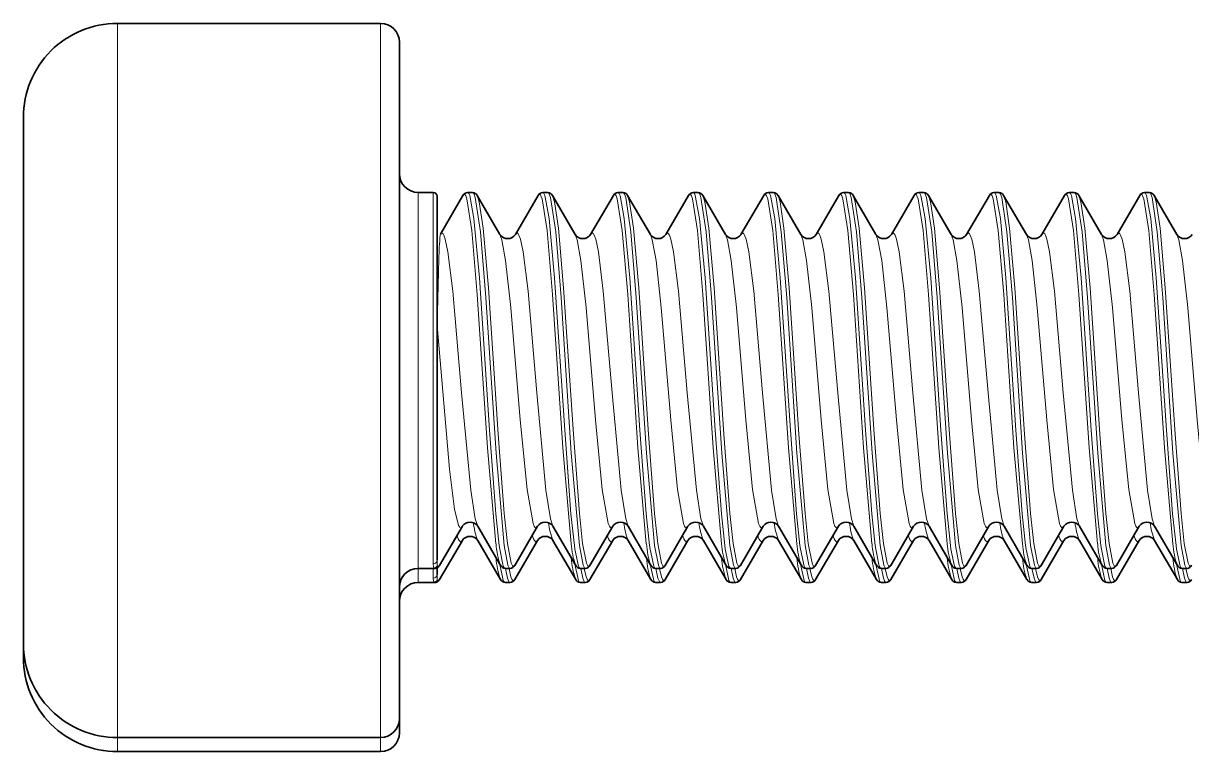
# Model space of a CAD drawing. Extents: x 386 to 1090, y 188 to 736.
# Drawn here: x 543.81 to 550.02, y 433.02 to 436.9 of the extents above; entities that cross this region are included whole.
import ezdxf

# ---------------------------------------------------------------- set-up
doc = ezdxf.new("R2010")
doc.units = 0

msp = doc.modelspace()

# ---------------------------------------------------------------- linework, layer by layer
at = {"color": 7, "lineweight": 13, "ltscale": 0.089185}
for p, q in [((544.3114, 436.9), (544.3114, 433.3326)), ((545.7114, 436.9), (545.7114, 433.3326))]:
    msp.add_line(p, q, dxfattribs=at)
at = {"color": 7, "lineweight": 35, "ltscale": 0.035001}
for p, q in [((545.7114, 436.9), (544.3114, 436.9)), ((545.7114, 433.1), (544.3114, 433.1)), ((545.7114, 433.0248), (544.3114, 433.0248))]:
    msp.add_line(p, q, dxfattribs=at)
at = {"color": 7, "lineweight": 35, "ltscale": 0.084491}
msp.add_line((545.8114, 436.8), (545.8114, 433.4203), dxfattribs=at)
at = {"color": 7, "lineweight": 35, "ltscale": 0.065715}
msp.add_line((543.8114, 436.4), (543.8114, 433.7714), dxfattribs=at)
at = {"color": 7, "lineweight": 13, "ltscale": 0.04694}
for p, q in [((545.9114, 436), (545.9114, 434.1224)), ((545.9914, 436), (545.9914, 434.1224))]:
    msp.add_line(p, q, dxfattribs=at)
at = {"color": 7, "lineweight": 35, "ltscale": 0.001999}
msp.add_line((545.9914, 436), (545.9114, 436), dxfattribs=at)
at = {"color": 7, "lineweight": 35, "ltscale": 0.046001}
msp.add_line((546.0114, 435.98), (546.0114, 434.14), dxfattribs=at)
at = {"color": 7, "lineweight": 35, "ltscale": 0.005928}
msp.add_line((546.1493, 435.9839), (546.03, 435.7789), dxfattribs=at)
at = {"color": 7, "lineweight": 35, "ltscale": 0.000671387}
for p, q in [((546.2006, 436), (546.1737, 436)), ((546.6006, 436), (546.5737, 436)), ((547.4006, 436), (547.3737, 436)), ((548.2006, 436), (548.1737, 436)), ((548.6006, 436), (548.5737, 436)), ((549.4006, 436), (549.3737, 436)), ((546.4006, 434), (546.3737, 434)), ((547.2006, 434), (547.1737, 434)), ((547.6006, 434), (547.5737, 434)), ((548.4006, 434), (548.3737, 434)), ((549.2006, 434), (549.1737, 434)), ((549.6006, 434), (549.5737, 434)), ((546.4006, 433.9248), (546.3737, 433.9248)), ((547.2006, 433.9248), (547.1737, 433.9248)), ((547.6006, 433.9248), (547.5737, 433.9248)), ((548.4006, 433.9248), (548.3737, 433.9248)), ((549.2006, 433.9248), (549.1737, 433.9248)), ((549.6006, 433.9248), (549.5737, 433.9248))]:
    msp.add_line(p, q, dxfattribs=at)
at = {"color": 7, "lineweight": 35, "ltscale": 0.006018}
for p, q in [((546.225, 435.9839), (546.3461, 435.7758)), ((546.5493, 435.9839), (546.4282, 435.7758)), ((547.7493, 435.9839), (547.6282, 435.7758)), ((548.225, 435.9839), (548.3461, 435.7758)), ((548.5493, 435.9839), (548.4282, 435.7758)), ((549.7493, 435.9839), (549.6282, 435.7758)), ((546.7493, 434.0161), (546.6282, 434.2242)), ((547.225, 434.0161), (547.3461, 434.2242)), ((547.5493, 434.0161), (547.4282, 434.2242)), ((548.7493, 434.0161), (548.6282, 434.2242)), ((549.225, 434.0161), (549.3461, 434.2242)), ((549.5493, 434.0161), (549.4282, 434.2242)), ((546.025, 433.9409), (546.1461, 434.1489)), ((546.425, 433.9409), (546.546, 434.1489)), ((546.7493, 433.9409), (546.6282, 434.1489)), ((546.825, 433.9409), (546.946, 434.1489)), ((547.5493, 433.9409), (547.4282, 434.1489)), ((547.625, 433.9409), (547.746, 434.1489)), ((548.025, 433.9409), (548.1461, 434.1489)), ((548.425, 433.9409), (548.546, 434.1489)), ((548.7493, 433.9409), (548.6282, 434.1489)), ((548.825, 433.9409), (548.946, 434.1489)), ((549.5493, 433.9409), (549.4282, 434.1489)), ((549.625, 433.9409), (549.746, 434.1489))]:
    msp.add_line(p, q, dxfattribs=at)
at = {"color": 7, "lineweight": 35, "ltscale": 0.006017}
for p, q in [((546.625, 435.9839), (546.746, 435.7758)), ((546.9493, 435.9839), (546.8282, 435.7758)), ((547.025, 435.9839), (547.1461, 435.7758)), ((547.3493, 435.9839), (547.2283, 435.7758)), ((547.425, 435.9839), (547.546, 435.7758)), ((547.825, 435.9839), (547.946, 435.7758)), ((548.1493, 435.9839), (548.0283, 435.7758)), ((548.625, 435.9839), (548.746, 435.7758)), ((548.9493, 435.9839), (548.8282, 435.7758)), ((549.025, 435.9839), (549.1461, 435.7758)), ((549.3493, 435.9839), (549.2283, 435.7758)), ((549.425, 435.9839), (549.546, 435.7758)), ((549.825, 435.9839), (549.946, 435.7758)), ((546.025, 434.0161), (546.1461, 434.2242)), ((546.3493, 434.0161), (546.2283, 434.2242)), ((546.425, 434.0161), (546.546, 434.2242)), ((546.825, 434.0161), (546.946, 434.2242)), ((547.1493, 434.0161), (547.0283, 434.2242)), ((547.625, 434.0161), (547.746, 434.2242)), ((547.9493, 434.0161), (547.8282, 434.2242)), ((548.025, 434.0161), (548.1461, 434.2242)), ((548.3493, 434.0161), (548.2283, 434.2242)), ((548.425, 434.0161), (548.546, 434.2242)), ((548.825, 434.0161), (548.946, 434.2242)), ((549.1493, 434.0161), (549.0283, 434.2242)), ((549.625, 434.0161), (549.746, 434.2242)), ((549.9493, 434.0161), (549.8282, 434.2242)), ((546.3493, 433.9409), (546.2283, 434.1489)), ((547.1493, 433.9409), (547.0283, 434.1489)), ((547.9493, 433.9409), (547.8282, 434.1489)), ((548.3493, 433.9409), (548.2283, 434.1489)), ((549.1493, 433.9409), (549.0283, 434.1489)), ((549.9493, 433.9409), (549.8282, 434.1489))]:
    msp.add_line(p, q, dxfattribs=at)
at = {"color": 7, "lineweight": 35, "ltscale": 0.000669861}
for p, q in [((547.0005, 436), (546.9738, 436)), ((547.8005, 436), (547.7737, 436)), ((549.0005, 436), (548.9738, 436)), ((549.8005, 436), (549.7737, 436)), ((546.8005, 434), (546.7737, 434)), ((548.0005, 434), (547.9738, 434)), ((548.8005, 434), (548.7737, 434)), ((550.0005, 434), (549.9738, 434)), ((546.8005, 433.9248), (546.7737, 433.9248)), ((548.0005, 433.9248), (547.9738, 433.9248)), ((548.8005, 433.9248), (548.7737, 433.9248)), ((550.0005, 433.9248), (549.9738, 433.9248))]:
    msp.add_line(p, q, dxfattribs=at)
at = {"color": 7, "lineweight": 13, "ltscale": 0.000165837}
msp.add_line((546.03, 435.7786), (546.0286, 435.7722), dxfattribs=at)
at = {"color": 7, "lineweight": 13, "ltscale": 0.008883}
msp.add_line((546.0214, 435.6479), (546.0128, 435.2927), dxfattribs=at)
at = {"color": 7, "lineweight": 13, "ltscale": 7.09985e-05}
msp.add_line((546.0128, 435.2927), (546.0114, 435.2952), dxfattribs=at)
at = {"color": 7, "lineweight": 13, "ltscale": 0.031986}
msp.add_line((546.0128, 435.2927), (546.0128, 434.0133), dxfattribs=at)
at = {"color": 7, "lineweight": 35, "ltscale": 0.006019}
for p, q in [((547.225, 433.9409), (547.3461, 434.1489)), ((549.225, 433.9409), (549.3461, 434.1489))]:
    msp.add_line(p, q, dxfattribs=at)
at = {"color": 7, "lineweight": 13, "ltscale": 0.00306}
msp.add_line((545.9114, 434.1224), (545.9114, 434), dxfattribs=at)
at = {"color": 7, "lineweight": 13, "ltscale": 0.002471}
msp.add_line((545.9914, 434.1224), (545.9914, 434.0236), dxfattribs=at)
at = {"color": 7, "lineweight": 35, "ltscale": 0.002422}
msp.add_line((546.0114, 434.14), (546.0114, 434.0431), dxfattribs=at)
at = {"color": 7, "lineweight": 35, "ltscale": 0.000547791}
msp.add_line((546.0114, 434.0647), (546.0114, 434.0428), dxfattribs=at)
at = {"color": 7, "lineweight": 13, "ltscale": 0.000746147}
for p, q in [((546.0128, 434.0133), (546.0114, 434.0431)), ((546.0128, 433.938), (546.0114, 433.9679))]:
    msp.add_line(p, q, dxfattribs=at)
at = {"color": 7, "lineweight": 13, "ltscale": 0.001881}
for p, q in [((545.9114, 434), (545.9114, 433.9248)), ((544.3114, 433.1), (544.3114, 433.0248)), ((545.7114, 433.1), (545.7114, 433.0248))]:
    msp.add_line(p, q, dxfattribs=at)
at = {"color": 7, "lineweight": 35, "ltscale": 0.002228}
for p, q in [((546.0005, 434), (545.9114, 434)), ((546.0005, 433.9248), (545.9114, 433.9248))]:
    msp.add_line(p, q, dxfattribs=at)
at = {"color": 7, "lineweight": 13, "ltscale": 0.001293}
msp.add_line((545.9914, 434.0001), (545.9914, 433.9483), dxfattribs=at)
at = {"color": 7, "lineweight": 13, "ltscale": 0.000151149}
for p, q in [((546.0006, 434), (545.9955, 434.0032)), ((546.0006, 433.9248), (545.9955, 433.928))]:
    msp.add_line(p, q, dxfattribs=at)
at = {"color": 7, "lineweight": 35, "ltscale": 0.000867462}
msp.add_line((546.0114, 434.0026), (546.0114, 433.9679), dxfattribs=at)
at = {"color": 7, "lineweight": 13, "ltscale": 0.000153252}
for p, q in [((546.0128, 434.0133), (546.0179, 434.01)), ((546.0128, 433.938), (546.0179, 433.9348))]:
    msp.add_line(p, q, dxfattribs=at)
at = {"color": 7, "lineweight": 13, "ltscale": 0.001628}
msp.add_line((546.0128, 434.0032), (546.0128, 433.938), dxfattribs=at)
at = {"color": 7, "lineweight": 13, "ltscale": 2.83932e-05}
msp.add_line((546.0145, 434.0056), (546.0155, 434.005), dxfattribs=at)
at = {"color": 7, "lineweight": 35, "ltscale": 0.000365187}
msp.add_line((546.0155, 434.005), (546.025, 434.0161), dxfattribs=at)
at = {"color": 7, "lineweight": 13, "ltscale": 2.80114e-05}
msp.add_line((546.0145, 433.9304), (546.0155, 433.9298), dxfattribs=at)
at = {"color": 7, "lineweight": 35, "ltscale": 0.000364608}
msp.add_line((546.0155, 433.9298), (546.025, 433.9409), dxfattribs=at)
at = {"color": 7, "lineweight": 35, "ltscale": 0.004285}
for p, q in [((543.8114, 433.7714), (543.8114, 433.6)), ((543.8114, 433.6962), (543.8114, 433.5248))]:
    msp.add_line(p, q, dxfattribs=at)
at = {"color": 7, "lineweight": 35, "ltscale": 0.005508}
msp.add_line((545.8114, 433.4203), (545.8114, 433.2), dxfattribs=at)
at = {"color": 7, "lineweight": 13, "ltscale": 0.005814}
for p, q in [((544.3114, 433.3326), (544.3114, 433.1)), ((545.7114, 433.3326), (545.7114, 433.1))]:
    msp.add_line(p, q, dxfattribs=at)
at = {"color": 7, "lineweight": 35, "ltscale": 0.001862}
msp.add_line((545.8114, 433.1992), (545.8114, 433.1248), dxfattribs=at)
at = {"color": 7, "lineweight": 13}
for points in [[(546.1564, 435.99), (546.1579, 435.9897), (546.161, 435.9874), (546.1641, 435.9827), (546.1702, 435.9667), (546.1967, 435.798), (546.2257, 435.4581), (546.28, 434.6406), (546.3246, 434.1307)], [(546.1736, 436), (546.1749, 435.9998), (546.1776, 435.9982), (546.1801, 435.995), (546.1852, 435.9836), (546.2077, 435.861), (546.237, 435.5455), (546.2908, 434.7347), (546.324, 434.2903), (546.3419, 434.1224)], [(546.2006, 436), (546.2023, 435.9997), (546.2054, 435.997), (546.2087, 435.9919), (546.215, 435.9742), (546.2426, 435.7905), (546.2715, 435.4407), (546.3259, 434.6133), (546.3687, 434.1224)], [(546.225, 435.9839), (546.2359, 435.9508), (546.2569, 435.8104), (546.2847, 435.4929), (546.3365, 434.7146), (546.3687, 434.2917), (546.386, 434.1317)], [(546.5564, 435.99), (546.5579, 435.9897), (546.561, 435.9874), (546.5641, 435.9827), (546.5702, 435.9667), (546.5967, 435.798), (546.6257, 435.4581), (546.6801, 434.6406), (546.7246, 434.1307)], [(546.5737, 436), (546.575, 435.9998), (546.5775, 435.9982), (546.5801, 435.995), (546.5853, 435.9836), (546.6077, 435.861), (546.637, 435.5455), (546.6909, 434.7347), (546.724, 434.2903), (546.7419, 434.1224)], [(546.6006, 436), (546.6022, 435.9997), (546.6055, 435.997), (546.6086, 435.9919), (546.6151, 435.9742), (546.6425, 435.7905), (546.6715, 435.4407), (546.7258, 434.6133), (546.7687, 434.1224)], [(546.625, 435.9839), (546.6359, 435.9508), (546.6569, 435.8104), (546.6848, 435.4929), (546.7366, 434.7146), (546.7687, 434.2917), (546.786, 434.1317)], [(546.9564, 435.99), (546.9579, 435.9897), (546.961, 435.9874), (546.9641, 435.9827), (546.9702, 435.9667), (546.9967, 435.798), (547.0258, 435.4581), (547.08, 434.6406), (547.1246, 434.1307)], [(546.9736, 436), (546.975, 435.9998), (546.9775, 435.9982), (546.9801, 435.995), (546.9852, 435.9836), (547.0077, 435.861), (547.037, 435.5455), (547.0908, 434.7347), (547.124, 434.2903), (547.1419, 434.1224)], [(547.0006, 436), (547.0023, 435.9997), (547.0055, 435.997), (547.0087, 435.9919), (547.0151, 435.9742), (547.0425, 435.7905), (547.0715, 435.4407), (547.1259, 434.6133), (547.1688, 434.1224)], [(547.025, 435.9839), (547.0359, 435.9508), (547.0569, 435.8104), (547.0848, 435.4929), (547.1365, 434.7146), (547.1687, 434.2917), (547.186, 434.1317)], [(547.3564, 435.99), (547.3579, 435.9897), (547.361, 435.9874), (547.3641, 435.9827), (547.3702, 435.9667), (547.3967, 435.798), (547.4257, 435.4581), (547.48, 434.6406), (547.5246, 434.1307)], [(547.3737, 436), (547.3749, 435.9998), (547.3776, 435.9982), (547.3801, 435.995), (547.3853, 435.9836), (547.4077, 435.861), (547.437, 435.5455), (547.4908, 434.7347), (547.524, 434.2903), (547.5419, 434.1224)], [(547.4006, 436), (547.4022, 435.9997), (547.4055, 435.997), (547.4087, 435.9919), (547.415, 435.9742), (547.4425, 435.7905), (547.4715, 435.4407), (547.5259, 434.6133), (547.5687, 434.1224)], [(547.425, 435.9839), (547.4359, 435.9508), (547.4569, 435.8104), (547.4847, 435.4929), (547.5366, 434.7146), (547.5687, 434.2917), (547.5861, 434.1317)], [(547.7563, 435.99), (547.7579, 435.9897), (547.761, 435.9874), (547.7641, 435.9827), (547.7702, 435.9667), (547.7967, 435.798), (547.8257, 435.4581), (547.88, 434.6406), (547.9246, 434.1307)], [(547.7737, 436), (547.775, 435.9998), (547.7775, 435.9982), (547.7802, 435.995), (547.7853, 435.9836), (547.8077, 435.861), (547.837, 435.5455), (547.8908, 434.7347), (547.924, 434.2903), (547.9419, 434.1224)], [(547.8007, 436), (547.8022, 435.9997), (547.8055, 435.997), (547.8087, 435.9919), (547.8151, 435.9742), (547.8425, 435.7905), (547.8715, 435.4407), (547.9258, 434.6133), (547.9688, 434.1224)], [(547.825, 435.9839), (547.8359, 435.9508), (547.8569, 435.8104), (547.8848, 435.4929), (547.9365, 434.7146), (547.9687, 434.2917), (547.986, 434.1317)], [(548.1564, 435.99), (548.1579, 435.9897), (548.161, 435.9874), (548.1641, 435.9827), (548.1702, 435.9667), (548.1967, 435.798), (548.2257, 435.4581), (548.28, 434.6406), (548.3246, 434.1307)], [(548.1736, 436), (548.1749, 435.9998), (548.1776, 435.9982), (548.1801, 435.995), (548.1852, 435.9836), (548.2077, 435.861), (548.237, 435.5455), (548.2908, 434.7347), (548.324, 434.2903), (548.3419, 434.1224)], [(548.2006, 436), (548.2023, 435.9997), (548.2054, 435.997), (548.2087, 435.9919), (548.215, 435.9742), (548.2426, 435.7905), (548.2715, 435.4407), (548.3259, 434.6133), (548.3687, 434.1224)], [(548.225, 435.9839), (548.2359, 435.9508), (548.2569, 435.8104), (548.2847, 435.4929), (548.3365, 434.7146), (548.3687, 434.2917), (548.386, 434.1317)], [(548.5564, 435.99), (548.5579, 435.9897), (548.561, 435.9874), (548.5641, 435.9827), (548.5702, 435.9667), (548.5967, 435.798), (548.6257, 435.4581), (548.6801, 434.6406), (548.7246, 434.1307)], [(548.5737, 436), (548.575, 435.9998), (548.5775, 435.9982), (548.5801, 435.995), (548.5853, 435.9836), (548.6077, 435.861), (548.637, 435.5455), (548.6909, 434.7347), (548.724, 434.2903), (548.7419, 434.1224)], [(548.6006, 436), (548.6022, 435.9997), (548.6055, 435.997), (548.6086, 435.9919), (548.6151, 435.9742), (548.6425, 435.7905), (548.6715, 435.4407), (548.7258, 434.6133), (548.7687, 434.1224)], [(548.625, 435.9839), (548.6359, 435.9508), (548.6569, 435.8104), (548.6848, 435.4929), (548.7366, 434.7146), (548.7687, 434.2917), (548.786, 434.1317)], [(548.9564, 435.99), (548.9579, 435.9897), (548.961, 435.9874), (548.9641, 435.9827), (548.9702, 435.9667), (548.9967, 435.798), (549.0258, 435.4581), (549.08, 434.6406), (549.1246, 434.1307)], [(548.9736, 436), (548.975, 435.9998), (548.9775, 435.9982), (548.9801, 435.995), (548.9852, 435.9836), (549.0077, 435.861), (549.037, 435.5455), (549.0908, 434.7347), (549.124, 434.2903), (549.1419, 434.1224)], [(549.0006, 436), (549.0023, 435.9997), (549.0055, 435.997), (549.0087, 435.9919), (549.0151, 435.9742), (549.0425, 435.7905), (549.0715, 435.4407), (549.1259, 434.6133), (549.1688, 434.1224)], [(549.025, 435.9839), (549.0359, 435.9508), (549.0569, 435.8104), (549.0848, 435.4929), (549.1365, 434.7146), (549.1687, 434.2917), (549.186, 434.1317)], [(549.3564, 435.99), (549.3579, 435.9897), (549.361, 435.9874), (549.3641, 435.9827), (549.3702, 435.9667), (549.3967, 435.798), (549.4257, 435.4581), (549.48, 434.6406), (549.5246, 434.1307)], [(549.3737, 436), (549.3749, 435.9998), (549.3776, 435.9982), (549.3801, 435.995), (549.3853, 435.9836), (549.4077, 435.861), (549.437, 435.5455), (549.4908, 434.7347), (549.524, 434.2903), (549.5419, 434.1224)], [(549.4006, 436), (549.4022, 435.9997), (549.4055, 435.997), (549.4087, 435.9919), (549.415, 435.9742), (549.4425, 435.7905), (549.4715, 435.4407), (549.5259, 434.6133), (549.5687, 434.1224)], [(549.425, 435.9839), (549.4359, 435.9508), (549.4569, 435.8104), (549.4847, 435.4929), (549.5366, 434.7146), (549.5687, 434.2917), (549.5861, 434.1317)], [(549.7563, 435.99), (549.7579, 435.9897), (549.761, 435.9874), (549.7641, 435.9827), (549.7702, 435.9667), (549.7967, 435.798), (549.8257, 435.4581), (549.88, 434.6406), (549.9246, 434.1307)], [(549.7737, 436), (549.775, 435.9998), (549.7775, 435.9982), (549.7802, 435.995), (549.7853, 435.9836), (549.8077, 435.861), (549.837, 435.5455), (549.8908, 434.7347), (549.924, 434.2903), (549.9419, 434.1224)], [(549.8007, 436), (549.8022, 435.9997), (549.8055, 435.997), (549.8087, 435.9919), (549.8151, 435.9742), (549.8425, 435.7905), (549.8715, 435.4407), (549.9258, 434.6133), (549.9688, 434.1224)], [(549.825, 435.9839), (549.8359, 435.9508), (549.8569, 435.8104), (549.8848, 435.4929), (549.9365, 434.7146), (549.9687, 434.2917), (549.986, 434.1317)], [(546.2283, 434.2242), (546.2151, 434.2628), (546.1908, 434.4155), (546.1425, 434.9339), (546.0956, 435.4755), (546.0696, 435.6839), (546.0554, 435.7516), (546.0474, 435.7734), (546.0433, 435.7798), (546.0392, 435.7831), (546.0372, 435.7835)], [(546.5372, 434.2165), (546.5341, 434.2174), (546.5321, 434.219), (546.528, 434.2245), (546.522, 434.2386), (546.4902, 434.4196), (546.4545, 434.7896), (546.4042, 435.3874), (546.3765, 435.6383), (546.3566, 435.7473), (546.3461, 435.7758)], [(546.6282, 434.2242), (546.6151, 434.2628), (546.5908, 434.4155), (546.5425, 434.9339), (546.4956, 435.4755), (546.4696, 435.6839), (546.4554, 435.7516), (546.4474, 435.7734), (546.4433, 435.7798), (546.4392, 435.7831), (546.4371, 435.7835)], [(546.9371, 434.2165), (546.9341, 434.2174), (546.9321, 434.219), (546.928, 434.2245), (546.922, 434.2386), (546.8903, 434.4196), (546.8545, 434.7896), (546.8042, 435.3874), (546.7766, 435.6383), (546.7566, 435.7473), (546.746, 435.7758)], [(547.0283, 434.2242), (547.0151, 434.2628), (546.9908, 434.4155), (546.9425, 434.9339), (546.8956, 435.4755), (546.8696, 435.6839), (546.8553, 435.7516), (546.8474, 435.7734), (546.8433, 435.7798), (546.8392, 435.7831), (546.8372, 435.7835)], [(547.3372, 434.2165), (547.3341, 434.2174), (547.3321, 434.219), (547.328, 434.2245), (547.322, 434.2386), (547.2903, 434.4196), (547.2545, 434.7896), (547.2042, 435.3874), (547.1765, 435.6383), (547.1566, 435.7473), (547.1461, 435.7758)], [(547.4282, 434.2242), (547.4152, 434.2628), (547.3907, 434.4155), (547.3425, 434.9339), (547.2957, 435.4755), (547.2696, 435.6839), (547.2554, 435.7516), (547.2474, 435.7734), (547.2433, 435.7798), (547.2392, 435.7831), (547.2372, 435.7835)], [(547.7372, 434.2165), (547.7341, 434.2174), (547.7321, 434.219), (547.728, 434.2245), (547.722, 434.2386), (547.6902, 434.4196), (547.6545, 434.7896), (547.6042, 435.3874), (547.5765, 435.6383), (547.5566, 435.7473), (547.546, 435.7758)], [(547.8282, 434.2242), (547.8151, 434.2628), (547.7908, 434.4155), (547.7426, 434.9339), (547.6956, 435.4755), (547.6696, 435.6839), (547.6554, 435.7516), (547.6473, 435.7734), (547.6433, 435.7798), (547.6392, 435.7831), (547.6371, 435.7835)], [(548.1371, 434.2165), (548.1341, 434.2174), (548.1321, 434.219), (548.1281, 434.2245), (548.122, 434.2386), (548.0903, 434.4196), (548.0544, 434.7896), (548.0042, 435.3874), (547.9766, 435.6383), (547.9566, 435.7473), (547.946, 435.7758)], [(548.2283, 434.2242), (548.2151, 434.2628), (548.1908, 434.4155), (548.1425, 434.9339), (548.0956, 435.4755), (548.0696, 435.6839), (548.0554, 435.7516), (548.0474, 435.7734), (548.0433, 435.7798), (548.0392, 435.7831), (548.0372, 435.7835)], [(548.5372, 434.2165), (548.5341, 434.2174), (548.5321, 434.219), (548.528, 434.2245), (548.522, 434.2386), (548.4902, 434.4196), (548.4545, 434.7896), (548.4042, 435.3874), (548.3765, 435.6383), (548.3566, 435.7473), (548.3461, 435.7758)], [(548.6282, 434.2242), (548.6151, 434.2628), (548.5908, 434.4155), (548.5425, 434.9339), (548.4956, 435.4755), (548.4696, 435.6839), (548.4554, 435.7516), (548.4474, 435.7734), (548.4433, 435.7798), (548.4392, 435.7831), (548.4371, 435.7835)], [(548.9371, 434.2165), (548.9341, 434.2174), (548.9321, 434.219), (548.928, 434.2245), (548.922, 434.2386), (548.8903, 434.4196), (548.8545, 434.7896), (548.8042, 435.3874), (548.7766, 435.6383), (548.7566, 435.7473), (548.746, 435.7758)], [(549.0283, 434.2242), (549.0151, 434.2628), (548.9908, 434.4155), (548.9425, 434.9339), (548.8956, 435.4755), (548.8696, 435.6839), (548.8553, 435.7516), (548.8474, 435.7734), (548.8433, 435.7798), (548.8392, 435.7831), (548.8372, 435.7835)], [(549.3372, 434.2165), (549.3341, 434.2174), (549.3321, 434.219), (549.328, 434.2245), (549.322, 434.2386), (549.2903, 434.4196), (549.2545, 434.7896), (549.2042, 435.3874), (549.1765, 435.6383), (549.1566, 435.7473), (549.1461, 435.7758)], [(549.4282, 434.2242), (549.4152, 434.2628), (549.3907, 434.4155), (549.3425, 434.9339), (549.2957, 435.4755), (549.2696, 435.6839), (549.2554, 435.7516), (549.2474, 435.7734), (549.2433, 435.7798), (549.2392, 435.7831), (549.2372, 435.7835)], [(549.7372, 434.2165), (549.7341, 434.2174), (549.7321, 434.219), (549.728, 434.2245), (549.722, 434.2386), (549.6902, 434.4196), (549.6545, 434.7896), (549.6042, 435.3874), (549.5765, 435.6383), (549.5566, 435.7473), (549.546, 435.7758)], [(549.8282, 434.2242), (549.8151, 434.2628), (549.7908, 434.4155), (549.7426, 434.9339), (549.6956, 435.4755), (549.6696, 435.6839), (549.6554, 435.7516), (549.6473, 435.7734), (549.6433, 435.7798), (549.6392, 435.7831), (549.6371, 435.7835)], [(550.1371, 434.2165), (550.1341, 434.2174), (550.1321, 434.219), (550.1281, 434.2245), (550.122, 434.2386), (550.0903, 434.4196), (550.0544, 434.7896), (550.0042, 435.3874), (549.9766, 435.6383), (549.9566, 435.7473), (549.946, 435.7758)], [(546.1371, 434.2165), (546.1334, 434.2178), (546.131, 434.2202), (546.126, 434.2284), (546.1047, 434.3157), (546.0784, 434.5276), (546.0128, 435.2927)], [(546.3737, 434), (546.3726, 434.0002), (546.3704, 434.0014), (546.3682, 434.0038), (546.3639, 434.012), (546.3448, 434.1016), (546.3419, 434.1224)], [(546.3687, 434.1224), (546.3887, 434.0173), (546.3956, 434.0031), (546.399, 434.0003), (546.4006, 434)], [(546.386, 434.1317), (546.406, 434.0274), (546.4128, 434.0132), (546.4163, 434.0103), (546.418, 434.01)], [(546.7737, 434), (546.7726, 434.0002), (546.7704, 434.0014), (546.7682, 434.0038), (546.7639, 434.012), (546.7448, 434.1016), (546.7419, 434.1224)], [(546.7687, 434.1224), (546.7887, 434.0173), (546.7955, 434.0031), (546.799, 434.0003), (546.8007, 434)], [(546.786, 434.1317), (546.806, 434.0274), (546.8129, 434.0132), (546.8163, 434.0103), (546.8179, 434.01)], [(547.1736, 434), (547.1726, 434.0002), (547.1704, 434.0014), (547.1682, 434.0038), (547.1639, 434.012), (547.1448, 434.1016), (547.1419, 434.1224)], [(547.1688, 434.1224), (547.1887, 434.0173), (547.1956, 434.0031), (547.199, 434.0003), (547.2006, 434)], [(547.186, 434.1317), (547.206, 434.0274), (547.2128, 434.0132), (547.2163, 434.0103), (547.218, 434.01)], [(547.5737, 434), (547.5726, 434.0002), (547.5704, 434.0014), (547.5682, 434.0038), (547.5639, 434.012), (547.5448, 434.1016), (547.5419, 434.1224)], [(547.5687, 434.1224), (547.5887, 434.0173), (547.5955, 434.0031), (547.599, 434.0003), (547.6006, 434)], [(547.5861, 434.1317), (547.606, 434.0274), (547.6129, 434.0132), (547.6163, 434.0103), (547.6179, 434.01)], [(547.9736, 434), (547.9726, 434.0002), (547.9704, 434.0014), (547.9682, 434.0038), (547.9639, 434.012), (547.9448, 434.1016), (547.9419, 434.1224)], [(547.9688, 434.1224), (547.9887, 434.0173), (547.9955, 434.0031), (547.999, 434.0003), (548.0006, 434)], [(547.986, 434.1317), (548.006, 434.0274), (548.0128, 434.0132), (548.0163, 434.0103), (548.0179, 434.01)], [(548.3737, 434), (548.3726, 434.0002), (548.3704, 434.0014), (548.3682, 434.0038), (548.3639, 434.012), (548.3448, 434.1016), (548.3419, 434.1224)], [(548.3687, 434.1224), (548.3887, 434.0173), (548.3956, 434.0031), (548.399, 434.0003), (548.4006, 434)], [(548.386, 434.1317), (548.406, 434.0274), (548.4128, 434.0132), (548.4163, 434.0103), (548.418, 434.01)], [(548.7737, 434), (548.7726, 434.0002), (548.7704, 434.0014), (548.7682, 434.0038), (548.7639, 434.012), (548.7448, 434.1016), (548.7419, 434.1224)], [(548.7687, 434.1224), (548.7887, 434.0173), (548.7955, 434.0031), (548.799, 434.0003), (548.8007, 434)], [(548.786, 434.1317), (548.806, 434.0274), (548.8129, 434.0132), (548.8163, 434.0103), (548.8179, 434.01)], [(549.1736, 434), (549.1726, 434.0002), (549.1704, 434.0014), (549.1682, 434.0038), (549.1639, 434.012), (549.1448, 434.1016), (549.1419, 434.1224)], [(549.1688, 434.1224), (549.1887, 434.0173), (549.1956, 434.0031), (549.199, 434.0003), (549.2006, 434)], [(549.186, 434.1317), (549.206, 434.0274), (549.2128, 434.0132), (549.2163, 434.0103), (549.218, 434.01)], [(549.5737, 434), (549.5726, 434.0002), (549.5704, 434.0014), (549.5682, 434.0038), (549.5639, 434.012), (549.5448, 434.1016), (549.5419, 434.1224)], [(549.5687, 434.1224), (549.5887, 434.0173), (549.5955, 434.0031), (549.599, 434.0003), (549.6006, 434)], [(549.5861, 434.1317), (549.606, 434.0274), (549.6129, 434.0132), (549.6163, 434.0103), (549.6179, 434.01)], [(549.9736, 434), (549.9726, 434.0002), (549.9704, 434.0014), (549.9682, 434.0038), (549.9639, 434.012), (549.9448, 434.1016), (549.9419, 434.1224)], [(549.9688, 434.1224), (549.9887, 434.0173), (549.9955, 434.0031), (549.999, 434.0003), (550.0006, 434)], [(549.986, 434.1317), (550.006, 434.0274), (550.0128, 434.0132), (550.0163, 434.0103), (550.0179, 434.01)], [(546.3737, 433.9248), (546.3726, 433.9249), (546.3705, 433.9261), (546.3683, 433.9284), (546.3641, 433.9363), (546.3453, 434.0231)], [(546.7737, 433.9248), (546.7726, 433.9249), (546.7704, 433.9261), (546.7683, 433.9284), (546.764, 433.9363), (546.7452, 434.0231)], [(547.1736, 433.9248), (547.1726, 433.9249), (547.1705, 433.9261), (547.1683, 433.9284), (547.1641, 433.9363), (547.1453, 434.0231)], [(547.5737, 433.9248), (547.5726, 433.9249), (547.5704, 433.9261), (547.5683, 433.9284), (547.564, 433.9363), (547.5453, 434.0231)], [(547.9736, 433.9248), (547.9726, 433.9249), (547.9705, 433.9261), (547.9683, 433.9284), (547.9641, 433.9363), (547.9453, 434.0231)], [(548.3737, 433.9248), (548.3726, 433.9249), (548.3705, 433.9261), (548.3683, 433.9284), (548.3641, 433.9363), (548.3453, 434.0231)], [(548.7737, 433.9248), (548.7726, 433.9249), (548.7704, 433.9261), (548.7683, 433.9284), (548.764, 433.9363), (548.7452, 434.0231)], [(549.1736, 433.9248), (549.1726, 433.9249), (549.1705, 433.9261), (549.1683, 433.9284), (549.1641, 433.9363), (549.1453, 434.0231)], [(549.5737, 433.9248), (549.5726, 433.9249), (549.5704, 433.9261), (549.5683, 433.9284), (549.564, 433.9363), (549.5453, 434.0231)], [(549.9736, 433.9248), (549.9726, 433.9249), (549.9705, 433.9261), (549.9683, 433.9284), (549.9641, 433.9363), (549.9453, 434.0231)], [(546.3757, 434), (546.3867, 433.9485), (546.3922, 433.9333), (546.396, 433.9274), (546.3978, 433.9257), (546.4006, 433.9248)], [(546.3947, 434), (546.4049, 433.9554), (546.4101, 433.9423), (546.4136, 433.9371), (546.4153, 433.9356), (546.418, 433.9348)], [(546.7757, 434), (546.7867, 433.9485), (546.7922, 433.9333), (546.796, 433.9274), (546.7979, 433.9257), (546.8007, 433.9248)], [(546.7947, 434), (546.8049, 433.9554), (546.8101, 433.9423), (546.8136, 433.9371), (546.8153, 433.9356), (546.8179, 433.9348)], [(547.1757, 434), (547.1866, 433.9485), (547.1923, 433.9333), (547.196, 433.9274), (547.1978, 433.9257), (547.2006, 433.9248)], [(547.1947, 434), (547.2049, 433.9554), (547.2101, 433.9423), (547.2136, 433.9371), (547.2153, 433.9356), (547.218, 433.9348)], [(547.5757, 434), (547.5867, 433.9485), (547.5922, 433.9333), (547.5959, 433.9274), (547.5978, 433.9257), (547.6006, 433.9248)], [(547.5947, 434), (547.6049, 433.9554), (547.6101, 433.9423), (547.6136, 433.9371), (547.6154, 433.9356), (547.6179, 433.9348)], [(547.9757, 434), (547.9867, 433.9485), (547.9922, 433.9333), (547.996, 433.9274), (547.9978, 433.9257), (548.0006, 433.9248)], [(547.9947, 434), (548.0049, 433.9554), (548.0101, 433.9423), (548.0135, 433.9371), (548.0153, 433.9356), (548.0179, 433.9348)], [(548.3757, 434), (548.3867, 433.9485), (548.3922, 433.9333), (548.396, 433.9274), (548.3978, 433.9257), (548.4006, 433.9248)], [(548.3947, 434), (548.4049, 433.9554), (548.4101, 433.9423), (548.4136, 433.9371), (548.4153, 433.9356), (548.418, 433.9348)], [(548.7757, 434), (548.7867, 433.9485), (548.7922, 433.9333), (548.796, 433.9274), (548.7979, 433.9257), (548.8007, 433.9248)], [(548.7947, 434), (548.8049, 433.9554), (548.8101, 433.9423), (548.8136, 433.9371), (548.8153, 433.9356), (548.8179, 433.9348)], [(549.1757, 434), (549.1866, 433.9485), (549.1923, 433.9333), (549.196, 433.9274), (549.1978, 433.9257), (549.2006, 433.9248)], [(549.1947, 434), (549.2049, 433.9554), (549.2101, 433.9423), (549.2136, 433.9371), (549.2153, 433.9356), (549.218, 433.9348)], [(549.5757, 434), (549.5867, 433.9485), (549.5922, 433.9333), (549.5959, 433.9274), (549.5978, 433.9257), (549.6006, 433.9248)], [(549.5947, 434), (549.6049, 433.9554), (549.6101, 433.9423), (549.6136, 433.9371), (549.6154, 433.9356), (549.6179, 433.9348)], [(549.9757, 434), (549.9867, 433.9485), (549.9922, 433.9333), (549.996, 433.9274), (549.9978, 433.9257), (550.0006, 433.9248)], [(549.9947, 434), (550.0049, 433.9554), (550.0101, 433.9423), (550.0135, 433.9371), (550.0153, 433.9356), (550.0179, 433.9348)]]:
    msp.add_lwpolyline(points, dxfattribs=at)
at = {"color": 7, "lineweight": 35}
for centre, radius, start, end in [((544.3114, 436.4), 0.5, 90, 180.00001), ((545.7114, 436.7999), 0.1, 0.03362, 89.96638), ((545.9115, 436.1001), 0.1, 180.03361, 269.96638), ((545.9914, 435.98), 0.02, 0.03362, 89.96638), ((546.1754, 435.9714), 0.0288, 93.37248, 154.38339), ((546.199, 435.9714), 0.0288, 25.63143, 86.63092), ((546.5753, 435.9714), 0.0288, 93.37248, 154.38339), ((546.5989, 435.9714), 0.0288, 25.63143, 86.63092), ((546.9753, 435.9714), 0.0288, 93.37248, 154.38339), ((546.999, 435.9714), 0.0288, 25.63143, 86.63092), ((547.3754, 435.9714), 0.0288, 93.37248, 154.38339), ((547.3989, 435.9714), 0.0288, 25.63143, 86.63092), ((547.7753, 435.9714), 0.0288, 93.37248, 154.38339), ((547.799, 435.9714), 0.0288, 25.63143, 86.63092), ((548.1754, 435.9714), 0.0288, 93.37248, 154.38339), ((548.199, 435.9714), 0.0288, 25.63143, 86.63092), ((548.5753, 435.9714), 0.0288, 93.37248, 154.38339), ((548.5989, 435.9714), 0.0288, 25.63143, 86.63092), ((548.9753, 435.9714), 0.0288, 93.37248, 154.38339), ((548.999, 435.9714), 0.0288, 25.63143, 86.63092), ((549.3754, 435.9714), 0.0288, 93.37248, 154.38339), ((549.3989, 435.9714), 0.0288, 25.63143, 86.63092), ((549.7753, 435.9714), 0.0288, 93.37248, 154.38339), ((549.799, 435.9714), 0.0288, 25.63143, 86.63092), ((546.3862, 435.8036), 0.0489, 214.66083, 271.08618), ((546.3881, 435.8036), 0.0489, 268.91382, 325.33917), ((546.7863, 435.8036), 0.0489, 214.66083, 271.08618), ((546.7881, 435.8036), 0.0489, 268.91382, 325.33917), ((547.1862, 435.8036), 0.0489, 214.66083, 271.08618), ((547.1881, 435.8036), 0.0489, 268.91381, 325.33916), ((547.5862, 435.8036), 0.0489, 214.66083, 271.08618), ((547.5881, 435.8036), 0.0489, 268.91382, 325.33917), ((547.9862, 435.8036), 0.0489, 214.66083, 271.08618), ((547.9881, 435.8036), 0.0489, 268.91382, 325.33917), ((548.3862, 435.8036), 0.0489, 214.66083, 271.08618), ((548.3881, 435.8036), 0.0489, 268.91382, 325.33917), ((548.7863, 435.8036), 0.0489, 214.66083, 271.08618), ((548.7881, 435.8036), 0.0489, 268.91382, 325.33917), ((549.1862, 435.8036), 0.0489, 214.66083, 271.08618), ((549.1881, 435.8036), 0.0489, 268.91382, 325.33916), ((549.5862, 435.8036), 0.0489, 214.66084, 271.08618), ((549.5881, 435.8036), 0.0489, 268.91382, 325.33917), ((549.9862, 435.8036), 0.0489, 214.66084, 271.08618), ((549.9881, 435.8036), 0.0489, 268.91382, 325.33917), ((546.1862, 434.1964), 0.0489, 88.91382, 145.33916), ((546.1881, 434.1964), 0.0489, 34.66083, 91.08618), ((546.5862, 434.1964), 0.0489, 88.91382, 145.33917), ((546.5881, 434.1964), 0.0489, 34.66084, 91.08618), ((546.9862, 434.1964), 0.0489, 88.91382, 145.33917), ((546.9881, 434.1964), 0.0489, 34.66084, 91.08618), ((547.3862, 434.1964), 0.0489, 88.91382, 145.33917), ((547.3881, 434.1964), 0.0489, 34.66084, 91.08618), ((547.7863, 434.1964), 0.0489, 88.91382, 145.33917), ((547.7881, 434.1964), 0.0489, 34.66083, 91.08618), ((548.1862, 434.1964), 0.0489, 88.91382, 145.33917), ((548.1881, 434.1964), 0.0489, 34.66084, 91.08618), ((548.5862, 434.1964), 0.0489, 88.91382, 145.33917), ((548.5881, 434.1964), 0.0489, 34.66083, 91.08618), ((548.9862, 434.1964), 0.0489, 88.91382, 145.33916), ((548.9881, 434.1964), 0.0489, 34.66083, 91.08618), ((549.3862, 434.1964), 0.0489, 88.91382, 145.33916), ((549.3881, 434.1964), 0.0489, 34.66083, 91.08618), ((549.7863, 434.1964), 0.0489, 88.91382, 145.33917), ((549.7881, 434.1964), 0.0489, 34.66084, 91.08618), ((546.1862, 434.1212), 0.0489, 88.91382, 145.33916), ((546.1881, 434.1212), 0.0489, 34.66083, 91.08618), ((546.5862, 434.1212), 0.0489, 88.91382, 145.33917), ((546.5881, 434.1212), 0.0489, 34.66084, 91.08618), ((546.9862, 434.1212), 0.0489, 88.91382, 145.33917), ((546.9881, 434.1212), 0.0489, 34.66084, 91.08618), ((547.3862, 434.1212), 0.0489, 88.91382, 145.33917), ((547.3881, 434.1212), 0.0489, 34.66084, 91.08618), ((547.7863, 434.1212), 0.0489, 88.91382, 145.33917), ((547.7881, 434.1212), 0.0489, 34.66083, 91.08618), ((548.1862, 434.1212), 0.0489, 88.91382, 145.33917), ((548.1881, 434.1212), 0.0489, 34.66084, 91.08618), ((548.5862, 434.1212), 0.0489, 88.91382, 145.33917), ((548.5881, 434.1212), 0.0489, 34.66083, 91.08618), ((548.9862, 434.1212), 0.0489, 88.91382, 145.33916), ((548.9881, 434.1212), 0.0489, 34.66083, 91.08618), ((549.3862, 434.1212), 0.0489, 88.91382, 145.33916), ((549.3881, 434.1212), 0.0489, 34.66083, 91.08618), ((549.7863, 434.1212), 0.0489, 88.91382, 145.33917), ((549.7881, 434.1212), 0.0489, 34.66084, 91.08618), ((545.9115, 433.8999), 0.1, 90.03362, 179.96639), ((546.0004, 434.0249), 0.0249, 270.52669, 307.31102), ((546.3754, 434.0286), 0.0288, 205.61661, 266.62752), ((546.3989, 434.0286), 0.0288, 273.36908, 334.36857), ((546.7753, 434.0286), 0.0288, 205.61661, 266.62752), ((546.799, 434.0286), 0.0288, 273.36908, 334.36857), ((547.1754, 434.0286), 0.0288, 205.61661, 266.62752), ((547.199, 434.0286), 0.0288, 273.36908, 334.36857), ((547.5753, 434.0286), 0.0288, 205.61661, 266.62752), ((547.5989, 434.0286), 0.0288, 273.36908, 334.36857), ((547.9753, 434.0286), 0.0288, 205.61661, 266.62752), ((547.999, 434.0286), 0.0288, 273.36908, 334.36857), ((548.3754, 434.0286), 0.0288, 205.61661, 266.62752), ((548.3989, 434.0286), 0.0288, 273.36908, 334.36857), ((548.7753, 434.0286), 0.0288, 205.61661, 266.62752), ((548.799, 434.0286), 0.0288, 273.36908, 334.36857), ((549.1754, 434.0286), 0.0288, 205.61661, 266.62752), ((549.199, 434.0286), 0.0288, 273.36908, 334.36857), ((549.5753, 434.0286), 0.0288, 205.61661, 266.62752), ((549.5989, 434.0286), 0.0288, 273.36908, 334.36857), ((549.9753, 434.0286), 0.0288, 205.61661, 266.62752), ((549.999, 434.0286), 0.0288, 273.36908, 334.36857), ((545.9115, 433.8247), 0.1, 90.03362, 179.96639), ((546.0004, 433.9496), 0.0249, 270.52669, 307.31102), ((546.3754, 433.9534), 0.0288, 205.61661, 266.62752), ((546.3989, 433.9534), 0.0288, 273.36908, 334.36857), ((546.7753, 433.9534), 0.0288, 205.61661, 266.62752), ((546.799, 433.9534), 0.0288, 273.36908, 334.36857), ((547.1754, 433.9534), 0.0288, 205.61661, 266.62752), ((547.199, 433.9534), 0.0288, 273.36908, 334.36857), ((547.5753, 433.9534), 0.0288, 205.61661, 266.62752), ((547.5989, 433.9534), 0.0288, 273.36908, 334.36857), ((547.9753, 433.9534), 0.0288, 205.61661, 266.62752), ((547.999, 433.9534), 0.0288, 273.36908, 334.36857), ((548.3754, 433.9534), 0.0288, 205.61661, 266.62752), ((548.3989, 433.9534), 0.0288, 273.36908, 334.36857), ((548.7753, 433.9534), 0.0288, 205.61661, 266.62752), ((548.799, 433.9534), 0.0288, 273.36908, 334.36857), ((549.1754, 433.9534), 0.0288, 205.61661, 266.62752), ((549.199, 433.9534), 0.0288, 273.36908, 334.36857), ((549.5753, 433.9534), 0.0288, 205.61661, 266.62752), ((549.5989, 433.9534), 0.0288, 273.36908, 334.36857), ((549.9753, 433.9534), 0.0288, 205.61661, 266.62752), ((549.999, 433.9534), 0.0288, 273.36908, 334.36857), ((544.3114, 433.6), 0.5, 179.99999, 270), ((544.3114, 433.5248), 0.5, 179.99999, 270), ((545.7114, 433.2001), 0.1, 270.03362, 359.96638), ((545.7114, 433.1248), 0.1, 270.03362, 359.96638)]:
    msp.add_arc(centre, radius, start, end, dxfattribs=at)
at = {"color": 7, "lineweight": 13}
for centre, radius, start, end in [((546.1587, 435.9805), 0.00986, 103.68469, 160.12131), ((546.5587, 435.9805), 0.00986, 103.68469, 160.12131), ((546.9587, 435.9805), 0.00986, 103.68468, 160.12131), ((547.3587, 435.9805), 0.00986, 103.6847, 160.12131), ((547.7587, 435.9805), 0.00986, 103.68469, 160.12131), ((548.1587, 435.9805), 0.00986, 103.68469, 160.12131), ((548.5587, 435.9805), 0.00986, 103.68469, 160.12131), ((548.9587, 435.9805), 0.00986, 103.68469, 160.12131), ((549.3587, 435.9805), 0.00986, 103.68469, 160.12131), ((549.7587, 435.9805), 0.00986, 103.68469, 160.12131), ((547.5449, 435.6292), 1.5233, 174.61246, 179.29283), ((546.0386, 435.774), 0.00965, 98.7866, 151.66749), ((546.4401, 435.7715), 0.0124, 103.58652, 159.95404), ((546.84, 435.7715), 0.0124, 103.58651, 159.95404), ((547.2401, 435.7715), 0.0124, 103.58653, 159.95403), ((547.64, 435.7715), 0.0124, 103.58652, 159.95404), ((548.04, 435.7715), 0.0124, 103.58652, 159.95404), ((548.4401, 435.7715), 0.0124, 103.58652, 159.95404), ((548.84, 435.7715), 0.0124, 103.58652, 159.95404), ((549.2401, 435.7715), 0.0124, 103.58653, 159.95404), ((549.64, 435.7715), 0.0124, 103.58652, 159.95404), ((546.1343, 434.2285), 0.0124, 283.58652, 339.95404), ((546.557, 434.2791), 0.354, 185.93939, 201.60774), ((546.5343, 434.2285), 0.0124, 283.58652, 339.95404), ((546.957, 434.2791), 0.354, 185.93939, 201.60774), ((546.9343, 434.2285), 0.0124, 283.58651, 339.95404), ((547.357, 434.2791), 0.354, 185.93939, 201.60774), ((547.3343, 434.2285), 0.0124, 283.58652, 339.95404), ((547.757, 434.2791), 0.354, 185.93939, 201.60774), ((547.7343, 434.2285), 0.0124, 283.58652, 339.95404), ((548.157, 434.2791), 0.354, 185.93939, 201.60774), ((548.1343, 434.2285), 0.0124, 283.58652, 339.95404), ((548.557, 434.2791), 0.354, 185.93939, 201.60774), ((548.5343, 434.2285), 0.0124, 283.58652, 339.95404), ((548.957, 434.2791), 0.354, 185.93939, 201.60774), ((548.9343, 434.2285), 0.0124, 283.58652, 339.95404), ((549.357, 434.2791), 0.354, 185.93939, 201.60774), ((549.3343, 434.2285), 0.0124, 283.58652, 339.95404), ((549.757, 434.2791), 0.354, 185.93939, 201.60774), ((549.7343, 434.2285), 0.0124, 283.58652, 339.95404), ((550.157, 434.2791), 0.354, 185.93939, 201.60774), ((546.1653, 434.1774), 0.0465, 181.49888, 232.02471), ((546.1343, 434.1532), 0.0124, 283.58652, 339.95404), ((546.5654, 434.1774), 0.0465, 181.49799, 232.0222), ((546.5343, 434.1532), 0.0124, 283.58652, 339.95404), ((546.9653, 434.1774), 0.0465, 181.49799, 232.0222), ((546.9343, 434.1532), 0.0124, 283.58651, 339.95404), ((547.3654, 434.1774), 0.0465, 181.49799, 232.0222), ((547.3343, 434.1532), 0.0124, 283.58652, 339.95404), ((547.7654, 434.1774), 0.0465, 181.49799, 232.0222), ((547.7343, 434.1532), 0.0124, 283.58652, 339.95404), ((548.1653, 434.1774), 0.0465, 181.49799, 232.0222), ((548.1343, 434.1532), 0.0124, 283.58652, 339.95404), ((548.5654, 434.1774), 0.0465, 181.49799, 232.0222), ((548.5343, 434.1532), 0.0124, 283.58652, 339.95404), ((548.9653, 434.1774), 0.0465, 181.49799, 232.0222), ((548.9343, 434.1532), 0.0124, 283.58652, 339.95404), ((549.3654, 434.1774), 0.0465, 181.49799, 232.0222), ((549.3343, 434.1532), 0.0124, 283.58652, 339.95404), ((549.7654, 434.1774), 0.0465, 181.49799, 232.0222), ((549.7343, 434.1532), 0.0124, 283.58652, 339.95404), ((546.7674, 434.1614), 0.4432, 183.9659, 199.15922), ((547.1674, 434.1614), 0.4432, 183.9659, 199.15922), ((547.5674, 434.1614), 0.4432, 183.9659, 199.15922), ((547.9674, 434.1614), 0.4432, 183.9659, 199.15922), ((548.3674, 434.1614), 0.4432, 183.9659, 199.15922), ((548.7674, 434.1614), 0.4432, 183.9659, 199.15922), ((549.1674, 434.1614), 0.4432, 183.9659, 199.15922), ((549.5674, 434.1614), 0.4432, 183.9659, 199.15922), ((549.9674, 434.1614), 0.4432, 183.9659, 199.15922), ((550.3674, 434.1614), 0.4432, 183.9659, 199.15922), ((545.9917, 434.0434), 0.0198, 269.22185, 359.20008), ((546.0272, 434.0195), 0.0358, 173.54451, 207.25055), ((546.7674, 434.0861), 0.4432, 183.9659, 199.15922), ((547.1674, 434.0861), 0.4432, 183.9659, 199.15922), ((547.5674, 434.0861), 0.4432, 183.9659, 199.15922), ((547.9674, 434.0861), 0.4432, 183.9659, 199.15922), ((548.3674, 434.0861), 0.4432, 183.9659, 199.15922), ((548.7674, 434.0861), 0.4432, 183.9659, 199.15922), ((549.1674, 434.0861), 0.4432, 183.9659, 199.15922), ((549.5674, 434.0861), 0.4432, 183.9659, 199.15922), ((549.9674, 434.0861), 0.4432, 183.9659, 199.15922), ((550.3674, 434.0861), 0.4432, 183.9659, 199.15922), ((545.9917, 433.9681), 0.0198, 269.22185, 359.20008), ((545.9954, 434.0233), 0.0201, 270.34474, 330.10863), ((546.0006, 434.0199), 0.0199, 270.00637, 314.02015), ((546.0156, 434.0195), 0.00985, 283.66719, 340.09649), ((546.4156, 434.0195), 0.00985, 283.66719, 340.09649), ((546.8156, 434.0195), 0.00985, 283.66719, 340.09649), ((547.2156, 434.0195), 0.00985, 283.66719, 340.09649), ((547.6156, 434.0195), 0.00985, 283.66719, 340.09649), ((548.0156, 434.0195), 0.00985, 283.66719, 340.09649), ((548.4156, 434.0195), 0.00985, 283.66719, 340.09649), ((548.8156, 434.0195), 0.00985, 283.66719, 340.09649), ((549.2156, 434.0195), 0.00985, 283.66719, 340.09649), ((549.6156, 434.0195), 0.00985, 283.66719, 340.09649), ((550.0156, 434.0195), 0.00985, 283.66719, 340.09649), ((546.0272, 433.9443), 0.0358, 173.54451, 207.25055), ((545.9954, 433.9481), 0.0201, 270.34474, 330.10863), ((546.0006, 433.9447), 0.0199, 270.00637, 314.02015), ((546.0156, 433.9443), 0.00985, 283.66719, 340.09649), ((546.4156, 433.9443), 0.00985, 283.66719, 340.09649), ((546.8156, 433.9443), 0.00985, 283.66719, 340.09649), ((547.2156, 433.9443), 0.00985, 283.66719, 340.09649), ((547.6156, 433.9443), 0.00985, 283.66719, 340.09649), ((548.0156, 433.9443), 0.00985, 283.66719, 340.09649), ((548.4156, 433.9443), 0.00985, 283.66719, 340.09649), ((548.8156, 433.9443), 0.00985, 283.66719, 340.09649), ((549.2156, 433.9443), 0.00985, 283.66719, 340.09649), ((549.6156, 433.9443), 0.00985, 283.66719, 340.09649), ((550.0156, 433.9443), 0.00985, 283.66719, 340.09649)]:
    msp.add_arc(centre, radius, start, end, dxfattribs=at)

doc.saveas('drawing.dxf')
